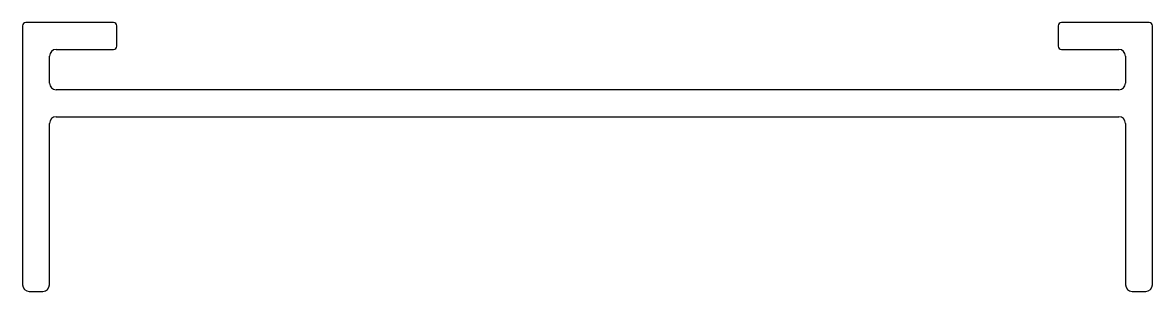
# Model space of a CAD drawing. Extents: x 3.7 to 87.7, y 4.1 to 24.1.
import ezdxf

# ---------------------------------------------------------------- set-up
doc = ezdxf.new("R2010")
doc.units = 0
doc.layers.get('0').update_dxf_attribs({"linetype": 'CONTINUOUS'})

msp = doc.modelspace()

# ---------------------------------------------------------------- linework, layer by layer
for p, q in [((3.702, 23.81), (3.702, 4.56)), ((10.452, 24.06), (3.952, 24.06)), ((10.702, 22.31), (10.702, 23.81)), ((80.702, 23.81), (80.702, 22.31)), ((87.452, 24.06), (80.952, 24.06)), ((87.702, 4.56), (87.702, 23.81)), ((6.202, 22.06), (10.452, 22.06)), ((80.952, 22.06), (85.202, 22.06)), ((5.702, 19.56), (5.702, 21.56)), ((85.702, 21.56), (85.702, 19.56)), ((85.202, 19.06), (6.202, 19.06)), ((6.202, 17.06), (85.202, 17.06)), ((5.702, 4.56), (5.702, 16.56)), ((85.702, 16.56), (85.702, 4.56)), ((4.202, 4.06), (5.202, 4.06)), ((86.202, 4.06), (87.202, 4.06))]:
    msp.add_line(p, q)
for centre, radius, start, end in [((3.952, 23.81), 0.25, 90, 180), ((10.452, 23.81), 0.25, 0, 90), ((80.952, 23.81), 0.25, 90, 180), ((87.452, 23.81), 0.25, 0, 90), ((6.202, 21.56), 0.5, 90, 180), ((10.452, 22.31), 0.25, 270, 0), ((80.952, 22.31), 0.25, 180, 270), ((85.202, 21.56), 0.5, 0, 90), ((6.202, 19.56), 0.5, 180, 270), ((85.202, 19.56), 0.5, 270, 0), ((6.202, 16.56), 0.5, 90, 180), ((85.202, 16.56), 0.5, 360, 90), ((4.202, 4.56), 0.5, 180, 269.99999), ((5.202, 4.56), 0.5, 270, 0), ((86.202, 4.56), 0.5, 180, 269.99999), ((87.202, 4.56), 0.5, 270, 0)]:
    msp.add_arc(centre, radius, start, end)

doc.saveas('drawing.dxf')
